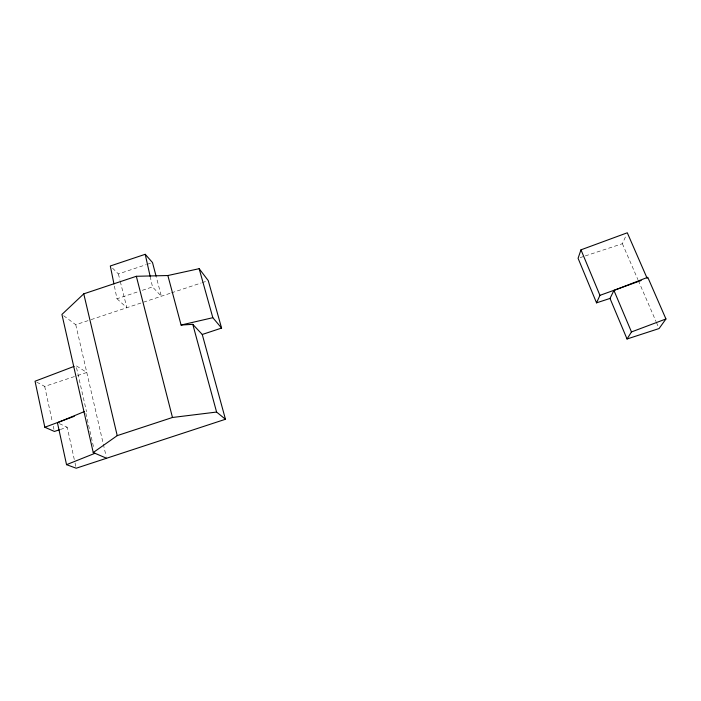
<?xml version="1.0" encoding="UTF-8"?>
<svg xmlns="http://www.w3.org/2000/svg" width="701" height="701" viewBox="0 0 701 701"><rect width="100%" height="100%" fill="white"/><g stroke="black" fill="none" stroke-linecap="round" stroke-linejoin="round"><path stroke-width="0.53" stroke-dasharray="3.5 2.63" d="M585.291 255.918L622.383 243.694L626.405 234.774M112.519 268.15L118.399 273.942L146.299 264.619M147.333 264.277L150.435 263.243M114.394 286.069L116.971 298.757L138.29 291.651M142.356 290.302L152.503 286.911L161.353 296.225L156.376 277.281M63.66 315.73L75.769 324.721L90.07 319.963M91.095 319.621L170.527 293.176M171.552 292.834L201.117 282.994M202.133 282.652L207.233 280.952M36.803 382.168L44.698 386.409L76.523 375.867M77.548 375.526L86.784 372.468L76.05 365.65L86.547 411.759M580.139 257.618L584.257 256.259M60.304 429.503L67.191 427.233L74.814 461.906M59.392 423.623L67.191 427.233M116.971 298.757L126.837 307.721L120.248 281.329M622.383 243.694L637.919 279.638M638.357 280.637L656.048 321.557M656.478 322.556L658.213 326.552M118.399 273.942L119.985 280.277M75.769 324.721L106.088 456.132M85.864 413.248L94.004 449.078M150.154 276.396L152.503 286.911M75.042 462.958L76.199 468.215M44.698 386.409L52.365 422.02M53.267 426.217L53.951 429.354"/><path stroke-width="1.05" d="M647.154 278.35L627.299 232.785L580.98 249.836L578.08 258.292L596.542 302.85L610.01 298.433L613.936 290.433L647.768 277.281L665.95 318.973L659.071 328.55L627.044 338.995L610.01 298.433M596.542 302.85L599.942 295.349L641.161 280.505M627.044 338.995L631.47 331.941L665.95 318.973M167.863 275.528L181.086 325.036L192.793 324.344L202.256 334.473L221.586 328.077L208.25 280.619L199.163 268.685L167.863 275.528L136.336 276.29L83.761 293.85L61.925 314.442L93.233 452.548L106.578 458.252M93.233 452.548L117.225 435.636L172.472 417.481L216.591 412.057L225.459 419.268L76.199 468.215L66.542 464.667L57.438 422.721L84.409 411.548M66.542 464.667L94.968 453.293M74.052 366.404L35.05 381.221L44.829 427.251L54.398 431.448L59.313 429.827M44.829 427.251L74.262 416.315M156.095 276.229L152.503 262.551L145.221 254.305L110.311 265.986L113.965 283.958M181.086 325.036L212.832 317.702L221.586 328.077M613.936 290.433L631.47 331.941M580.98 249.836L599.942 295.349M199.163 268.685L212.832 317.702M202.256 334.473L225.459 419.268M192.793 324.344L216.591 412.057M136.336 276.29L172.472 417.481M83.761 293.85L117.225 435.636M145.221 254.305L150.154 276.396"/></g></svg>
